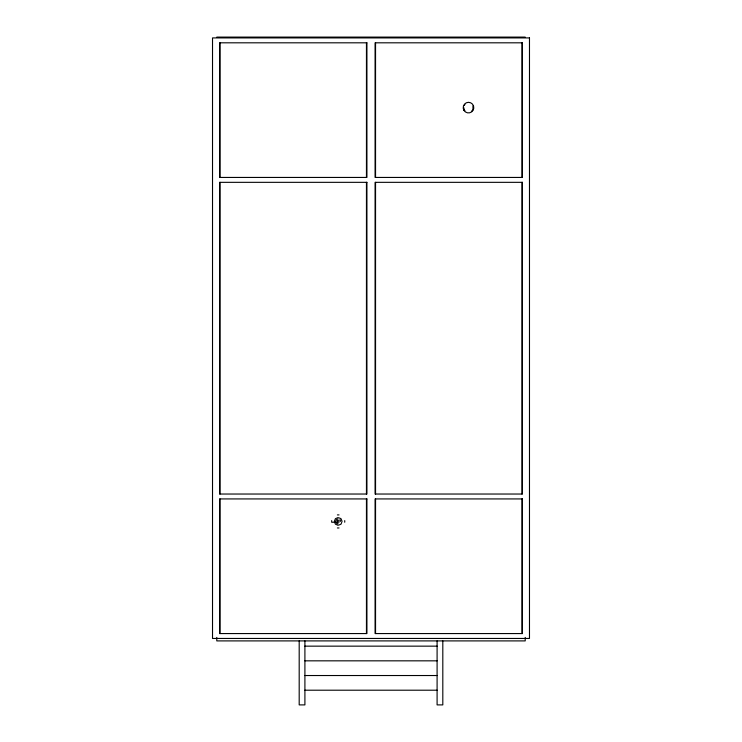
<?xml version="1.0" encoding="UTF-8"?>
<svg xmlns="http://www.w3.org/2000/svg" width="742" height="742" viewBox="0 0 742 742"><rect width="100%" height="100%" fill="white"/><g stroke="black" fill="none" stroke-linecap="round" stroke-linejoin="round"><path stroke-width="1.11" d="M472.96 109.26L472.96 105.995M334.29 521.431L335.44 518.658L338.213 517.517M335.709 521.431L336.441 519.66L338.213 518.927M341.747 522.349L340.977 524.195L339.131 524.965M464.325 105.216L464.928 104.511M471.541 111.263L472.737 110.076M216.785 37.1L525.215 37.1M337.397 514.902L339.029 514.902M337.397 522.247L331.683 522.247L331.683 520.615M337.397 527.961L339.029 527.961M304.906 646.152L437.094 646.152M304.906 660.834L437.094 660.834M304.906 675.526L437.094 675.526M304.906 690.208L437.094 690.208M339.131 517.897L340.977 518.658L342.127 521.431M336.441 523.203L338.213 523.935M338.213 525.345L335.44 524.195L334.679 522.349M464.325 110.029L464.928 110.743M339.975 519.66L340.708 521.431M463.759 107.627L464.14 109.232M525.215 637.434L525.215 640.903L216.785 640.903L216.785 637.434M521.96 42.813L521.96 177.44M521.96 182.337L521.96 494.033M521.96 498.93L521.96 633.566M442.807 640.903L442.807 704.9L437.094 704.9L437.094 640.903M375.545 42.813L375.545 177.44M375.545 182.337L375.545 494.033M375.545 498.93L375.545 633.566M366.455 42.813L366.455 177.44M366.455 182.337L366.455 494.033M366.455 498.93L366.455 633.566M344.733 520.615L344.733 522.247M304.906 640.903L304.906 704.9L299.193 704.9L299.193 640.903M220.04 42.813L220.04 177.44M220.04 182.337L220.04 494.033M220.04 498.93L220.04 633.566M337.434 520.661L337.434 522.201L338.983 522.201L338.983 520.661L337.434 520.661M529.482 37.916L212.518 37.916L212.518 638.454L529.482 638.454L529.482 37.916M366.91 42.813L219.586 42.813L219.586 177.44L366.91 177.44L366.91 42.813M522.414 42.813L375.09 42.813L375.09 177.44L522.414 177.44L522.414 42.813M366.91 182.337L219.586 182.337L219.586 494.033L366.91 494.033L366.91 182.337M522.414 182.337L375.09 182.337L375.09 494.033L522.414 494.033L522.414 182.337M366.91 498.93L219.586 498.93L219.586 633.566L366.91 633.566L366.91 498.93M522.414 498.93L375.09 498.93L375.09 633.566L522.414 633.566L522.414 498.93M463.908 110.28A5.305 5.305 0 0 0 473.09 110.28A5.305 5.305 0 0 0 468.499 102.322A5.305 5.305 0 0 0 463.908 110.28"/></g></svg>
